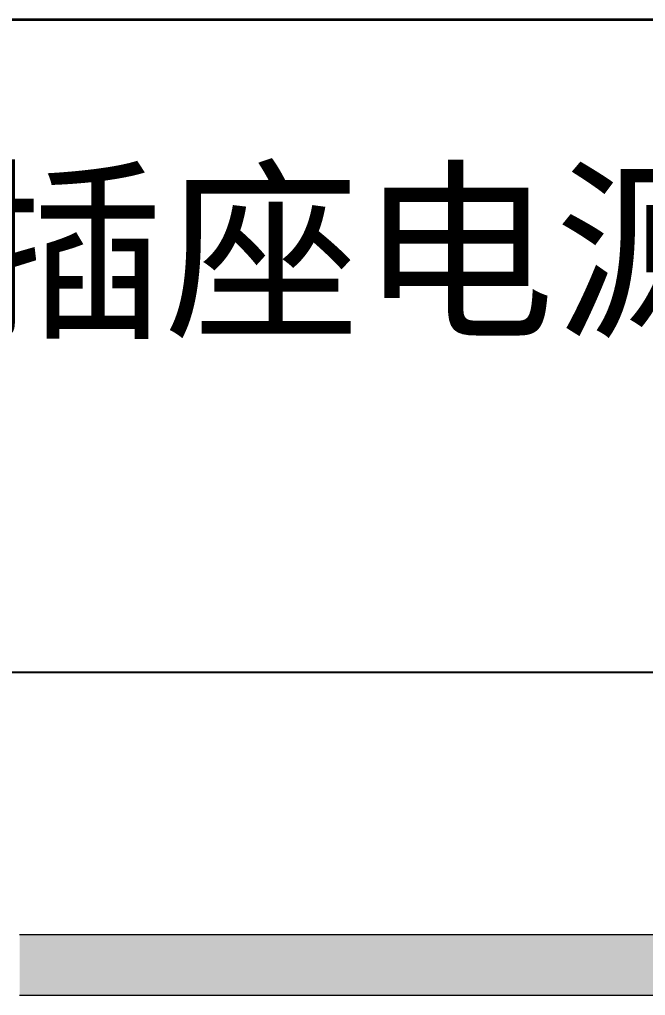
# Model space of a CAD drawing. Header units: millimetres. Extents: x -293 to 5666, y -3485 to 352.
# Drawn here: x 490.1 to 533.8, y -1032.2 to -963.9 of the extents above; entities that cross this region are included whole.
import ezdxf

# ---------------------------------------------------------------- set-up
doc = ezdxf.new("R2010")
doc.units = ezdxf.units.MM
doc.header["$PDSIZE"] = -1
doc.layers.get('0').update_dxf_attribs({"lineweight": 18})
doc.layers.add('尺寸线层', color=3, linetype='Continuous', lineweight=18)
doc.layers.add('粗实线层', color=7, linetype='Continuous', lineweight=35)
doc.styles.get("Standard").update_dxf_attribs({"font": ''})
doc.styles.add('标准', font='', dxfattribs={"width": 0.667})
doc.styles.get('Standard').set_extended_font_data('FangSong')
doc.styles.get('标准').set_extended_font_data('宋体')
doc.dimstyles.new('标准', dxfattribs={"dimtxt": 3.5, "dimasz": 4, "dimexe": 2, "dimexo": 0, "dimtad": 1, "dimdsep": 46, "dimtxsty": '标准', "dimblk": '_CAXARROW', "dimcen": 0, "dimdle": 8, "dimazin": 2, "dimtfac": 0.707107, "dimtdec": 3, "dimtmove": 2, "dimatfit": 3, "dimfxl": 1, "dimfrac": 2, "dimtolj": 1, "dimarcsym": 1})

# ---------------------------------------------------------------- blocks, each defined once
blk = doc.blocks.new('*D1161')
at = {"layer": 'Defpoints', "color": 0, "transparency": 16777216}
for p in [(669.958, -1009.569), (460.219, -1024.116), (669.958, -1024.119)]:
    blk.add_point(p, dxfattribs=at)
at = {"layer": '尺寸线层', "color": 0, "lineweight": -2, "transparency": 16777216}
for p, q in [((460.219, -1024.116), (460.219, -1006.569)), ((669.958, -1024.119), (669.958, -1006.569)), ((466.219, -1009.569), (556.756, -1009.569)), ((663.958, -1009.569), (573.42, -1009.569))]:
    blk.add_line(p, q, dxfattribs=at)
at = {"layer": '尺寸线层', "color": 0, "lineweight": 35, "transparency": 16777216, "insert": (565.088, -1006.757), "char_height": 5.25, "attachment_point": 5, "style": '标准', "bg_fill": 3, "box_fill_scale": 1.1, "bg_fill_color": 257, "bg_fill_transparency": 0}
blk.add_mtext('\\A1;80+5mm', dxfattribs=at)
blk = doc.blocks.new('_CAXARROW')

msp = doc.modelspace()

# ---------------------------------------------------------------- hatches: boundary and pattern name
at = {"layer": '粗实线层', "lineweight": 5}
msp.add_hatch(color=1, dxfattribs=at).paths.add_polyline_path([(490.088, -1032.1907), (490.088, -1030.7061), (490.088, -1027.9397), (640.088, -1027.9397), (640.088, -1032.1907)], flags=0)

# ---------------------------------------------------------------- linework, layer by layer
at = {"color": 7, "linetype": 'Continuous', "lineweight": 35}
msp.add_line((422.1056, -963.9305), (699.1056, -963.9305), dxfattribs=at)
at = {"lineweight": 5}
for p, q in [((640.088, -1027.9397), (490.088, -1027.9397)), ((640.088, -1032.1907), (490.088, -1032.1907))]:
    msp.add_line(p, q, dxfattribs=at)

# ---------------------------------------------------------------- texts
at = {"layer": '尺寸线层', "lineweight": 35, "insert": (554.7856, -980.8269), "char_height": 10, "width": 148.542964, "attachment_point": 5, "bg_fill": 2}
msp.add_mtext('{\\C1;插座电源短接线（红）}', dxfattribs=at)

# ---------------------------------------------------------------- dimensions: what is measured, and where the dimension line sits
at = {"layer": '尺寸线层', "lineweight": 35}
dim = msp.add_linear_dim(base=(669.9576, -1009.5691), p1=(460.2185, -1024.1157), p2=(669.9576, -1024.1192), text='80+5mm', dimstyle='标准', override={"dimscale": 1.5, "dimtxsty": '标准', "dimsah": 1, "dimtfac": 1, "dimtfill": 1, "dimtzin": 0}, dxfattribs=at)
dim.commit()
dim.dimension.update_dxf_attribs({"geometry": '*D1161', "text_midpoint": (565.088, -1006.7566), "dimtype": 160})

doc.saveas('drawing.dxf')
